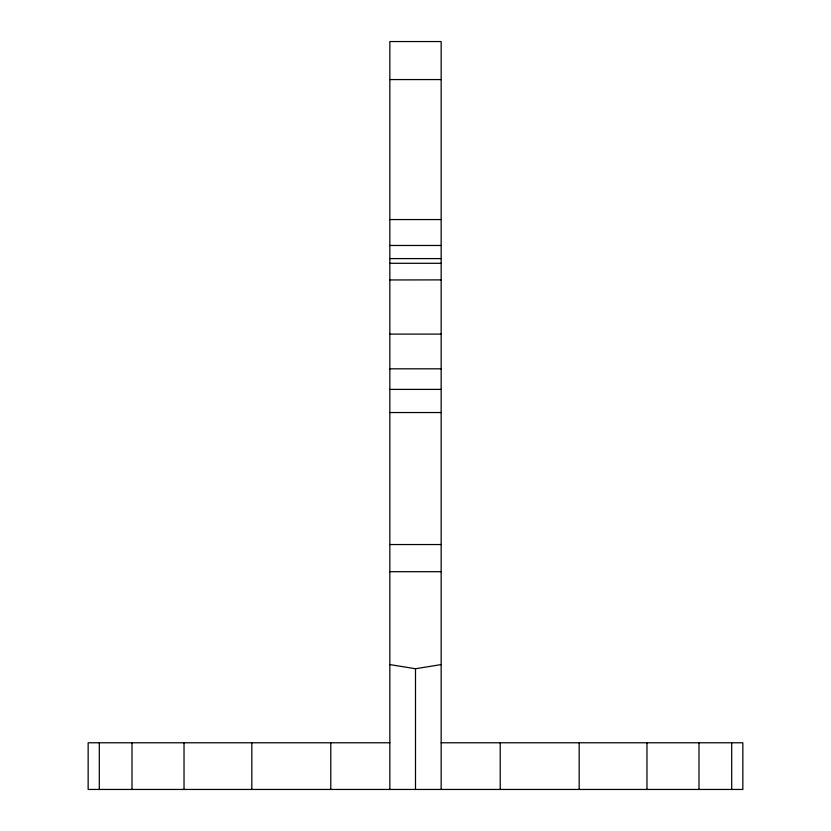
<?xml version="1.0" encoding="UTF-8"?>
<svg xmlns="http://www.w3.org/2000/svg" width="831" height="831" viewBox="0 0 831 831"><rect width="100%" height="100%" fill="white"/><g stroke="black" fill="none" stroke-linecap="round" stroke-linejoin="round"><path stroke-width="1.25" d="M389.843 664.582L415.5 668.747L441.157 664.582M389.843 79.568L441.157 79.568M389.843 219.561L441.157 219.561M389.843 245.477L441.157 245.477M389.843 258.597L441.157 258.597M389.843 263.292L441.157 263.292M389.843 279.954L441.157 279.891M389.843 334.114L441.157 334.114M389.843 368.829L441.157 368.829M389.843 389.396L441.157 389.396M389.843 412.54L441.157 412.54M389.843 544.544L441.157 544.544M389.843 571.697L441.157 571.697M389.843 742.779L88.148 742.779L88.148 789.45L742.852 789.45L742.852 742.779L441.157 742.779M731.696 742.779L731.696 789.45M698.996 742.779L698.996 789.45M646.975 742.779L646.975 789.45M579.176 742.779L579.176 789.45M500.22 742.779L500.22 789.45M441.157 789.45L441.157 41.55L389.843 41.55L389.843 789.45M415.5 668.747L415.5 789.45M330.78 742.779L330.78 789.45M251.824 742.779L251.824 789.45M184.025 742.779L184.025 789.45M132.004 742.779L132.004 789.45M99.305 742.779L99.305 789.45"/></g></svg>
